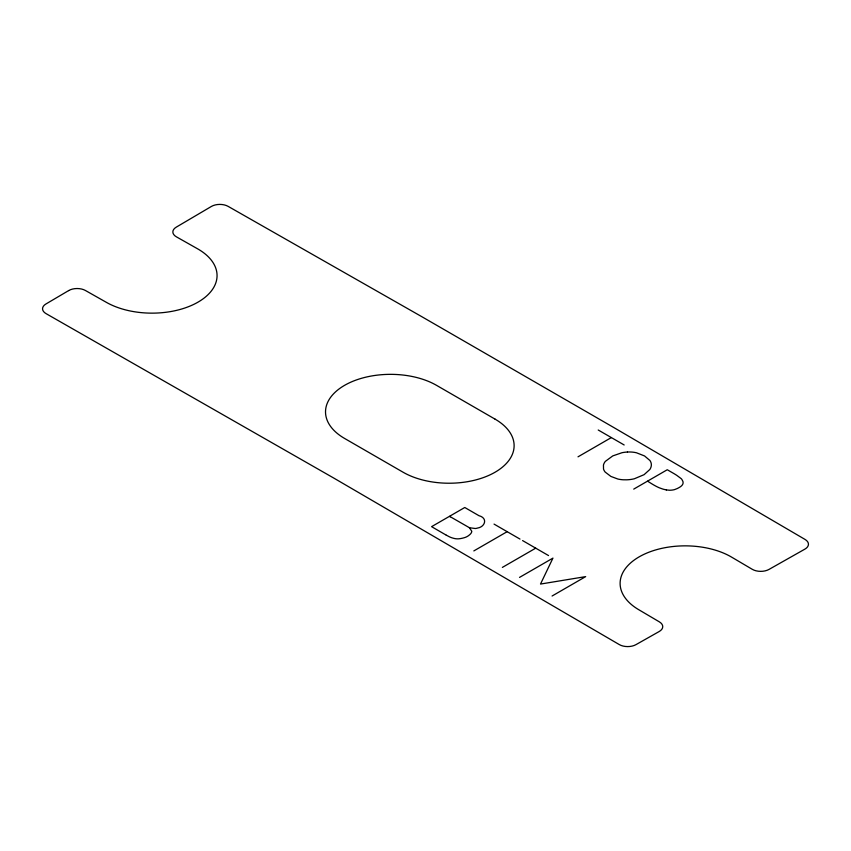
<?xml version="1.0" encoding="UTF-8"?>
<svg xmlns="http://www.w3.org/2000/svg" width="851" height="851" viewBox="0 0 851 851"><rect width="100%" height="100%" fill="white"/><g stroke="black" fill="none" stroke-linecap="round" stroke-linejoin="round"><path stroke-width="1.28" d="M578.01 456.827L611.348 437.574M473.826 550.927L507.164 531.673M633.729 489.112L667.269 469.741L673.439 473.305A79.973 46.177 0 0 1 676.8 475.379L681.215 478.656A19.871 11.478 0 0 1 681.906 479.485L682.896 481.389A13.52 7.808 0 0 1 683.013 483.4A9.595 5.542 0 0 1 682.204 485.07L682.023 485.304A13.031 7.521 0 0 1 680.002 487.017A29.913 17.275 0 0 1 677.141 488.591L674.63 489.57A10.627 6.138 0 0 1 671.003 490.176A12.52 7.223 0 0 1 669.514 490.229L666.354 489.921M502.367 567.404L535.715 548.161M519.525 577.403L552.948 558.107L540.502 584.063L585.669 576.616L552.076 596.019M450.296 516.738L449.658 516.376L469.486 527.758L475.284 528.503A6.531 3.766 0 0 0 477.517 528.067C485.102 526.939 488.091 518.068 478.943 515.685L464.774 507.494L431.585 526.663L445.998 535.002M446.254 535.141L449.339 536.779A17.977 10.382 0 0 0 453.636 538.3A9.063 5.234 0 0 0 458.625 538.821A17.828 10.297 0 0 0 463.667 537.875A12.254 7.074 0 0 0 467.933 536.066A24.987 14.424 0 0 0 470.592 533.843A11.223 6.478 0 0 0 471.784 531.269L469.465 527.78M598.221 430L624.166 444.977M494.037 524.099L519.982 539.077M522.588 540.576L548.533 555.565M647.643 481.23L651.823 483.825A74.282 42.89 0 0 0 655.483 485.942A47.305 27.306 0 0 0 659.27 487.793L662.929 489.091A38.029 21.956 0 0 0 666.354 489.921M627.453 452.03A22.69 13.105 0 0 0 622.007 452.711L612.773 455.902L605.338 461.38A22.711 13.105 0 0 0 603.455 465.082L603.519 469.018A20.243 11.691 0 0 0 605.178 472.071L610.88 476.422L617.826 479.017A19.701 11.371 0 0 0 623.283 479.783L626.74 479.815A22.817 13.169 0 0 0 634.335 478.773L644.09 474.667L649.856 469.465A23.083 13.329 0 0 0 651.185 466.316A21.786 12.574 0 0 0 651.323 464.327L651.249 463.667A19.679 11.361 0 0 0 649.93 460.508L644.558 455.955L636.474 452.775A19.254 11.116 0 0 0 630.953 452.019L629.804 451.987A20.977 12.105 0 0 0 627.453 452.03M68.676 290.574L45.922 303.988A11.829 6.829 0 0 0 46.092 313.647L334.113 478.262L619.241 644.547A11.829 6.829 0 0 0 635.963 644.643L659.195 631.516A11.829 6.829 0 0 0 659.365 621.858L638.686 609.667A65.027 37.54 0 0 1 639.644 556.575A65.027 37.54 0 0 1 731.605 557.128L752.284 569.319A11.829 6.829 0 0 0 769.006 569.415L804.908 549.118A11.829 6.829 0 0 0 805.078 539.46L614.05 427.681L421.724 316.636L228.111 206.357A11.829 6.829 0 0 0 211.388 206.453L176.221 227.174A11.829 6.829 0 0 0 176.402 236.833L197.517 248.769A65.027 37.54 0 0 1 198.474 301.871A65.027 37.54 0 0 1 106.513 302.424L85.398 290.478A11.829 6.829 0 0 0 68.676 290.574M495.059 419.128L436.531 385.343A65.027 37.54 0 0 0 344.57 385.343A65.027 37.54 0 0 0 344.57 438.435L403.097 472.231A65.027 37.54 0 0 0 495.059 472.231A65.027 37.54 0 0 0 495.059 419.128"/></g></svg>
